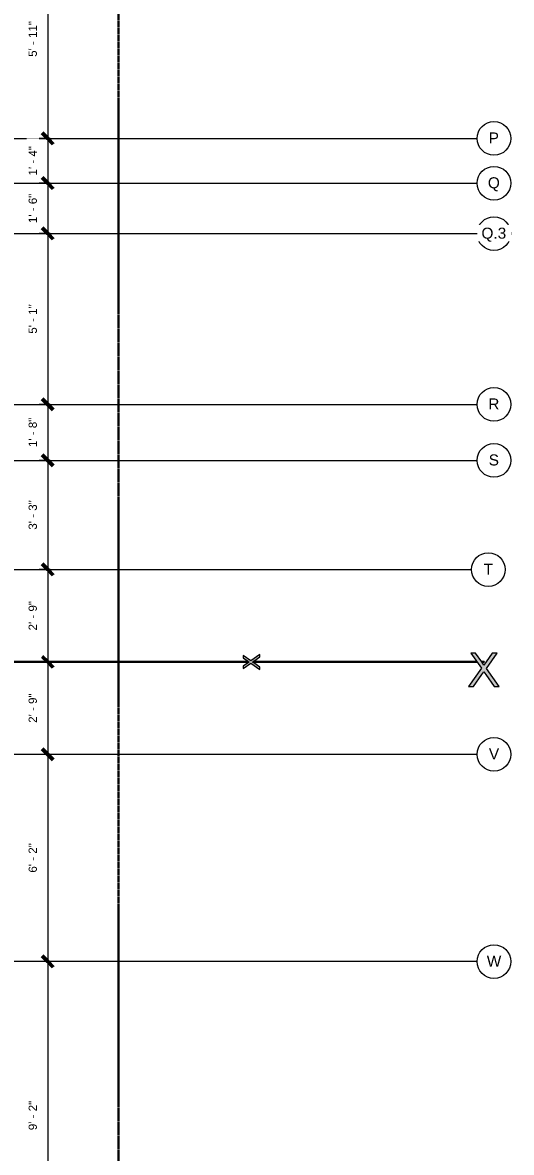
# Model space of a CAD drawing. Header units: inches. Extents: x -3670 to 241, y -250 to 1795.
# Drawn here: x 65.7 to 240.2, y 130.8 to 534.4 of the extents above; entities that cross this region are included whole.
import ezdxf

# ---------------------------------------------------------------- set-up
doc = ezdxf.new("R2010")
doc.units = ezdxf.units.IN
doc.header["$MEASUREMENT"] = 0
doc.linetypes.add('Double Dash 3_8_', pattern=[1, 0.375, -0.125, 0.125, -0.125, 0.125, -0.125])
for name, color, linetype, lineweight in [('A-ANNO-DIMS', 211, 'Continuous', 9), ('A-ANNO-DIMS-32', 211, 'Continuous', 9), ('A-GENM', 13, 'Continuous', 9), ('C-PROP-LINE', 91, 'Double Dash 3_8_', 30), ('S-GRID', 1, 'Continuous', 9), ('S-GRID-IDEN', 1, 'Continuous', 13)]:
    doc.layers.add(name, color=color, linetype=linetype, lineweight=lineweight)
doc.styles.add('Arial', font='arial.ttf', dxfattribs={"height": 3.934132})
doc.styles.add('Arial_1', font='arial.ttf', dxfattribs={"height": 2.950599})
doc.dimstyles.new('Linear_-_3_32__QAQC', dxfattribs={"dimscale": 12, "dimtxt": 3, "dimasz": 0.333333, "dimexe": 0.25, "dimexo": 0.166667, "dimgap": 0.25, "dimtad": 1, "dimdec": 4, "dimrnd": 0.0625, "dimzin": 1, "dimdsep": 46, "dimlunit": 4, "dimtxsty": 'Arial_1', "dimblk1": 'OBLIQUE', "dimblk2": 'OBLIQUE', "dimsah": 1, "dimcen": 0.09, "dimdle": 0.25, "dimadec": 0, "dimazin": 0, "dimtfac": 1, "dimtdec": 4, "dimtix": 1, "dimtmove": 0, "dimatfit": 3, "dimfxl": 1, "dimtvp": 1, "dimtfill": 1, "dimfrac": 2, "dimtolj": 1, "dimtzin": 0, "dimarcsym": 2})
doc.dimstyles.new('Linear_-_3_32__QAQC_1', dxfattribs={"dimscale": 12, "dimtxt": 3, "dimasz": 0.333333, "dimexe": 0.25, "dimexo": 0.166667, "dimgap": 0.25, "dimtad": 1, "dimdec": 4, "dimrnd": 0.0625, "dimzin": 1, "dimdsep": 46, "dimlunit": 4, "dimtxsty": 'Arial_1', "dimblk1": 'OBLIQUE', "dimblk2": 'OBLIQUE', "dimsah": 1, "dimcen": 0.09, "dimdle": 0.25, "dimadec": 0, "dimazin": 0, "dimtfac": 1, "dimtdec": 4, "dimtix": 1, "dimtmove": 0, "dimatfit": 3, "dimfxl": 1, "dimtvp": 1, "dimtfill": 1, "dimfrac": 2, "dimtolj": 1, "dimtzin": 0, "dimarcsym": 2})
doc.dimstyles.new('Linear_-_3_32__QAQC_3', dxfattribs={"dimscale": 12, "dimtxt": 3, "dimasz": 0.333333, "dimexe": 0.25, "dimexo": 0.166667, "dimgap": 0.25, "dimtad": 1, "dimdec": 4, "dimrnd": 0.0625, "dimzin": 1, "dimdsep": 46, "dimlunit": 4, "dimtxsty": 'Arial_1', "dimblk1": 'OBLIQUE', "dimblk2": 'OBLIQUE', "dimsah": 1, "dimcen": 0.09, "dimdle": 0.25, "dimadec": 0, "dimazin": 0, "dimtfac": 1, "dimtdec": 4, "dimtix": 1, "dimtmove": 0, "dimatfit": 3, "dimfxl": 1, "dimtvp": 1, "dimtfill": 1, "dimfrac": 2, "dimtolj": 1, "dimtzin": 0, "dimarcsym": 2})

# ---------------------------------------------------------------- blocks, each defined once
blk = doc.blocks.new('Control_Line - TBC_3D ControlLine_X-1534453-01 - SECOND LEVEL - PENENTRATIONS')
at = {"layer": 'A-GENM'}
h = blk.add_hatch(color=256, dxfattribs=at)
h.paths.add_polyline_path([(3733.2, -0.13), (3735.49, -0.12), (3735.32, 0.12), (3655.53, 0.12), (3655.33, -0.02), (3655.47, -0.13), (3678.65, -0.13)], flags=0)
h.paths.add_polyline_path([(3738, -0.13), (3738, 0.12), (3737.09, 0.12), (3737.24, -0.11), (3737.25, -0.13), (3737.85, -0.13)], flags=0)
h.paths.add_polyline_path([(3653.52, -0.13), (3654, -0.12), (3654.11, -0.06), (3653.85, 0.12), (3491.31, 0.12), (3491.13, -0.13), (3615.68, -0.13)], flags=0)
h.paths.add_polyline_path([(3450.4, -0.13), (3486.29, -0.12), (3486.12, 0.12), (3242.11, 0.12), (3241.93, -0.13), (3442.53, -0.13)], flags=0)
h.paths.add_polyline_path([(3489.34, -0.13), (3489.51, 0.12), (3487.89, 0.12), (3488.04, -0.11), (3488.05, -0.13), (3488.65, -0.13)], flags=0)
h.paths.add_polyline_path([(3238.85, -0.13), (3240.14, -0.12), (3240.31, 0.12), (3238.69, 0.12), (3238.84, -0.11), (3238.85, -0.12)], flags=0)
h.paths.add_polyline_path([(3201.5, 0), (3201.5, 0), (3201.38, 0.12), (2992.9, 0.11), (2992.73, -0.13), (3201.38, -0.12), (3201.47, -0.03)], flags=0)
h.paths.add_polyline_path([(3237.09, -0.13), (3236.92, 0.12), (3201.62, 0.12), (3201.5, 0), (3201.63, -0.13), (3234.8, -0.13)], flags=0)
h.paths.add_polyline_path([(2985.6, -0.13), (2987.89, -0.12), (2987.72, 0.12), (2743.7, 0.11), (2743.53, -0.13), (2923.07, -0.13)], flags=0)
h.paths.add_polyline_path([(2990.94, -0.13), (2991.11, 0.12), (2989.5, 0.11), (2989.64, -0.11), (2989.65, -0.13), (2990.25, -0.13)], flags=0)
h.paths.add_polyline_path([(2741.05, -0.13), (2741.74, -0.12), (2741.91, 0.12), (2740.3, 0.11), (2740.44, -0.11), (2740.45, -0.13)], flags=0)
h.paths.add_polyline_path([(2734.17, -0.13), (2738.69, -0.12), (2738.52, 0.12), (2494.5, 0.11), (2494.33, -0.13), (2702.69, -0.13)], flags=0)
h.paths.add_polyline_path([(2489.49, -0.13), (2489.32, 0.12), (2245.3, 0.11), (2245.13, -0.13), (2487.2, -0.13)], flags=0)
h.paths.add_polyline_path([(2492.54, -0.13), (2492.71, 0.12), (2491.1, 0.11), (2491.24, -0.11), (2491.25, -0.13), (2491.85, -0.13)], flags=0)
h.paths.add_polyline_path([(2240.29, -0.13), (2240.12, 0.12), (1996.1, 0.11), (1995.93, -0.13), (2238, -0.13)], flags=0)
h.paths.add_polyline_path([(2243.34, -0.13), (2243.51, 0.12), (2241.9, 0.11), (2242.04, -0.11), (2242.05, -0.13), (2242.65, -0.13)], flags=0)
h.paths.add_polyline_path([(1991.09, -0.13), (1990.92, 0.12), (1746.9, 0.11), (1746.73, -0.13), (1988.8, -0.13)], flags=0)
h.paths.add_polyline_path([(1992.85, -0.13), (1994.14, -0.11), (1994.31, 0.12), (1992.7, 0.11), (1992.84, -0.11), (1992.85, -0.12)], flags=0)
h.paths.add_polyline_path([(1743.65, -0.13), (1744.94, -0.11), (1745.11, 0.12), (1743.5, 0.11), (1743.64, -0.11), (1743.64, -0.12)], flags=0)
h.paths.add_polyline_path([(1599.5, 0), (1599.37, 0.12), (1497.7, 0.12), (1497.53, -0.13), (1599.39, -0.11), (1599.5, -0.01)], flags=0)
h.paths.add_polyline_path([(1726.73, -0.13), (1741.89, -0.11), (1741.72, 0.12), (1599.62, 0.12), (1599.5, 0), (1599.62, -0.13), (1663.77, -0.13)], flags=0)
h.paths.add_polyline_path([(1474.87, -0.13), (1492.68, -0.11), (1492.52, 0.12), (1248.5, 0.12), (1248.33, -0.13), (1348.94, -0.13)], flags=0)
h.paths.add_polyline_path([(1494.45, -0.13), (1495.74, -0.11), (1495.91, 0.12), (1494.29, 0.12), (1494.44, -0.11), (1494.44, -0.12)], flags=0)
h.paths.add_polyline_path([(1245.25, -0.13), (1246.55, -0.11), (1246.71, 0.12), (1245.09, 0.12), (1245.24, -0.11), (1245.24, -0.12)], flags=0)
h.paths.add_polyline_path([(1223.01, -0.13), (1243.48, -0.11), (1243.32, 0.12), (999.3, 0.12), (999.13, -0.13), (1160.05, -0.13)], flags=0)
h.paths.add_polyline_path([(994.29, -0.13), (994.12, 0.12), (750.11, 0.12), (749.93, -0.13), (992, -0.13)], flags=0)
h.paths.add_polyline_path([(997.34, -0.13), (997.51, 0.12), (995.89, 0.12), (996.04, -0.11), (996.05, -0.13), (996.65, -0.13)], flags=0)
h.paths.add_polyline_path([(747.45, -0.13), (748.15, -0.11), (748.31, 0.12), (746.69, 0.12), (746.84, -0.11), (746.85, -0.13)], flags=0)
h.paths.add_polyline_path([(742.8, -0.13), (745.08, -0.11), (744.92, 0.12), (500.91, 0.12), (500.73, -0.13), (719.29, -0.13)], flags=0)
h.paths.add_polyline_path([(474, 0), (473.87, 0.12), (375.59, 0.12), (375.39, -0.02), (375.54, -0.13), (473.88, -0.12), (474, 0)], flags=0)
h.paths.add_polyline_path([(495.89, -0.13), (495.72, 0.12), (474.12, 0.12), (474, 0), (474.12, -0.13), (493.6, -0.13)], flags=0)
h.paths.add_polyline_path([(498.25, -0.13), (498.94, -0.12), (499.11, 0.12), (497.49, 0.12), (497.64, -0.11), (497.65, -0.13)], flags=0)
h.paths.add_polyline_path([(372.98, -0.13), (374.07, -0.12), (374.17, -0.06), (373.92, 0.12), (251.71, 0.12), (251.53, -0.13), (357.24, -0.13)], flags=0)
h.paths.add_polyline_path([(249.05, -0.13), (249.74, -0.12), (249.91, 0.12), (248.29, 0.12), (248.44, -0.11), (248.45, -0.13)], flags=0)
h.paths.add_polyline_path([(244.4, -0.13), (246.69, -0.12), (246.52, 0.12), (225.59, 0.12), (225.39, -0.02), (225.54, -0.13), (225.88, -0.13)], flags=0)
h.paths.add_polyline_path([(223.58, -0.13), (224.07, -0.12), (224.17, -0.06), (223.92, 0.12), (83.66, 0.12), (83.46, -0.02), (83.61, -0.13), (215.57, -0.13)], flags=0)
h.paths.add_polyline_path([(82.13, -0.13), (82.24, -0.06), (81.98, 0.12), (2.72, 0.12), (2.72, -0.13), (81.65, -0.13)], flags=0)
for points in [[(3657.91, -2.75), (3657.91, -1.85), (3655.33, -0.02), (3657.91, 1.81), (3657.91, 2.7), (3654.7, 0.42), (3652, 2.33), (3652, 1.43), (3654.11, -0.06), (3653.52, -0.42), (3652, -1.49), (3652, -2.38), (3654.69, -0.47)], [(3732.46, -8.71), (3734.26, -8.71), (3737.92, -3.54), (3741.58, -8.71), (3743.36, -8.71), (3738.8, -2.29), (3742.62, 3.1), (3740.82, 3.1), (3737.85, -1.1), (3737.12, 0.08), (3734.97, 3.1), (3733.2, 3.1), (3737.02, -2.27)]]:
    blk.add_hatch(color=256, dxfattribs=at).paths.add_polyline_path(points, flags=0)
for p, q in [((3653.85, 0.12), (3491.31, 0.12)), ((3654.7, 0.42), (3652, 2.33)), ((3652, 2.33), (3652, 1.43)), ((3652, 1.43), (3653.51, 0.37)), ((3653.51, 0.37), (3654.11, -0.06)), ((3657.91, 2.7), (3654.7, 0.42)), ((3655.33, -0.02), (3655.77, 0.29)), ((3735.32, 0.12), (3655.53, 0.12)), ((3655.77, 0.29), (3657.91, 1.81)), ((3657.91, 1.81), (3657.91, 2.7)), ((3734.97, 3.1), (3733.2, 3.1)), ((3733.2, 3.1), (3737.02, -2.27)), ((3737.12, 0.08), (3734.97, 3.1)), ((3738, 0.12), (3737.09, 0.12)), ((3737.85, -1.1), (3737.12, 0.08)), ((3738.69, 0.1), (3737.85, -1.1)), ((3738, 0.12), (3738, -0.13)), ((3740.82, 3.1), (3738.69, 0.1)), ((3738.8, -2.29), (3742.62, 3.1)), ((3742.62, 3.1), (3740.82, 3.1)), ((3491.13, -0.13), (3654, -0.13)), ((3653.52, -0.42), (3652, -1.49)), ((3652, -2.38), (3654.69, -0.47)), ((3652, -1.49), (3652, -2.38)), ((3654.11, -0.06), (3653.52, -0.42)), ((3654.69, -0.47), (3657.91, -2.75)), ((3655.82, -0.37), (3655.33, -0.02)), ((3655.47, -0.13), (3735.49, -0.13)), ((3657.91, -1.85), (3655.82, -0.37)), ((3657.91, -2.75), (3657.91, -1.85)), ((3737.02, -2.27), (3732.46, -8.71)), ((3737.22, -4.52), (3737.92, -3.54)), ((3737.25, -0.13), (3738, -0.13)), ((3737.92, -3.54), (3738.55, -4.43)), ((3743.36, -8.71), (3738.8, -2.29)), ((3734.26, -8.71), (3737.22, -4.52)), ((3738.55, -4.43), (3741.58, -8.71)), ((3732.46, -8.71), (3734.26, -8.71)), ((3741.58, -8.71), (3743.36, -8.71))]:
    blk.add_line(p, q, dxfattribs=at)
blk = doc.blocks.new('Family - ___-389244-01 - SECOND LEVEL - PENENTRATIONS')
at = {"layer": 'C-PROP-LINE'}
blk.add_line((100, 1065.67), (100, -35), dxfattribs=at)
blk = doc.blocks.new('Grid - 3_16_-139788-01 - SECOND LEVEL - PENENTRATIONS')
at = {"layer": 'S-GRID-IDEN'}
blk.add_circle((0, 0), 0.188, dxfattribs=at)
blk = doc.blocks.new('DIMBLOCK114-01 - SECOND LEVEL - PENENTRATIONS')
at = {"layer": 'A-ANNO-DIMS-32', "lineweight": 50, "transparency": 16777216}
for p, q in [((74.71, 564), (72.71, 566)), ((74.71, 564), (76.71, 562)), ((74.71, 493), (72.71, 495)), ((74.71, 493), (76.71, 491))]:
    blk.add_line(p, q, dxfattribs=at)
at = {"layer": 'A-ANNO-DIMS-32', "transparency": 16777216}
for p, q in [((75.54, 564), (71.71, 564)), ((74.71, 564), (74.71, 493)), ((74.71, 564), (75.54, 564)), ((75.54, 493), (71.71, 493)), ((74.71, 493), (75.54, 493))]:
    blk.add_line(p, q, dxfattribs=at)
at = {"layer": 'A-ANNO-DIMS-32', "color": 0, "transparency": 16777216, "insert": (67.88, 522.13), "char_height": 2.951, "width": 15.2862, "attachment_point": 1, "rotation": 90, "line_spacing_factor": 0.938532, "style": 'Arial_1', "bg_fill": 3, "box_fill_scale": 1.25, "bg_fill_color": 0, "bg_fill_transparency": 0}
blk.add_mtext('5\' - 11"', dxfattribs=at)
blk = doc.blocks.new('_Oblique')
at = {"color": 0, "linetype": 'ByBlock', "lineweight": -2}
blk.add_line((-0.5, -0.5), (0.5, 0.5), dxfattribs=at)
blk = doc.blocks.new('DIMBLOCK115-01 - SECOND LEVEL - PENENTRATIONS')
at = {"layer": 'A-ANNO-DIMS-32', "transparency": 16777216}
for p, q in [((75.54, 493), (71.71, 493)), ((74.71, 493), (74.71, 477)), ((74.71, 493), (75.54, 493)), ((75.54, 477), (71.71, 477)), ((74.71, 477), (75.54, 477))]:
    blk.add_line(p, q, dxfattribs=at)
at = {"layer": 'A-ANNO-DIMS-32', "lineweight": 50, "transparency": 16777216}
for p, q in [((74.71, 493), (72.71, 495)), ((74.71, 493), (76.71, 491)), ((74.71, 477), (72.71, 479)), ((74.71, 477), (76.71, 475))]:
    blk.add_line(p, q, dxfattribs=at)
at = {"layer": 'A-ANNO-DIMS-32', "color": 0, "transparency": 16777216, "insert": (67.88, 479.76), "char_height": 2.951, "width": 12.5723, "attachment_point": 1, "rotation": 90, "line_spacing_factor": 0.938532, "style": 'Arial_1', "bg_fill": 3, "box_fill_scale": 1.25, "bg_fill_color": 0, "bg_fill_transparency": 0}
blk.add_mtext('1\' - 4"', dxfattribs=at)
blk = doc.blocks.new('DIMBLOCK116-01 - SECOND LEVEL - PENENTRATIONS')
at = {"layer": 'A-ANNO-DIMS-32', "transparency": 16777216}
for p, q in [((75.54, 477), (71.71, 477)), ((74.71, 477), (74.71, 459)), ((74.71, 477), (75.54, 477)), ((75.54, 459), (71.71, 459)), ((74.71, 459), (75.54, 459))]:
    blk.add_line(p, q, dxfattribs=at)
at = {"layer": 'A-ANNO-DIMS-32', "lineweight": 50, "transparency": 16777216}
for p, q in [((74.71, 477), (72.71, 479)), ((74.71, 477), (76.71, 475)), ((74.71, 459), (72.71, 461)), ((74.71, 459), (76.71, 457))]:
    blk.add_line(p, q, dxfattribs=at)
at = {"layer": 'A-ANNO-DIMS-32', "color": 0, "transparency": 16777216, "insert": (67.88, 462.76), "char_height": 2.951, "width": 12.5723, "attachment_point": 1, "rotation": 90, "line_spacing_factor": 0.938532, "style": 'Arial_1', "bg_fill": 3, "box_fill_scale": 1.25, "bg_fill_color": 0, "bg_fill_transparency": 0}
blk.add_mtext('1\' - 6"', dxfattribs=at)
blk = doc.blocks.new('DIMBLOCK117-01 - SECOND LEVEL - PENENTRATIONS')
at = {"layer": 'A-ANNO-DIMS-32', "lineweight": 50, "transparency": 16777216}
for p, q in [((74.71, 459), (72.71, 461)), ((74.71, 459), (76.71, 457)), ((74.71, 398), (72.71, 400)), ((74.71, 398), (76.71, 396))]:
    blk.add_line(p, q, dxfattribs=at)
at = {"layer": 'A-ANNO-DIMS-32', "transparency": 16777216}
for p, q in [((75.54, 459), (71.71, 459)), ((74.71, 459), (74.71, 398)), ((74.71, 459), (75.54, 459)), ((75.54, 398), (71.71, 398)), ((74.71, 398), (75.54, 398))]:
    blk.add_line(p, q, dxfattribs=at)
at = {"layer": 'A-ANNO-DIMS-32', "color": 0, "transparency": 16777216, "insert": (67.88, 423.26), "char_height": 2.951, "width": 12.5723, "attachment_point": 1, "rotation": 90, "line_spacing_factor": 0.938532, "style": 'Arial_1', "bg_fill": 3, "box_fill_scale": 1.25, "bg_fill_color": 0, "bg_fill_transparency": 0}
blk.add_mtext('5\' - 1"', dxfattribs=at)
blk = doc.blocks.new('DIMBLOCK118-01 - SECOND LEVEL - PENENTRATIONS')
at = {"layer": 'A-ANNO-DIMS-32', "lineweight": 50, "transparency": 16777216}
for p, q in [((74.71, 398), (72.71, 400)), ((74.71, 398), (76.71, 396)), ((74.71, 378), (72.71, 380)), ((74.71, 378), (76.71, 376))]:
    blk.add_line(p, q, dxfattribs=at)
at = {"layer": 'A-ANNO-DIMS-32', "transparency": 16777216}
for p, q in [((75.54, 398), (71.71, 398)), ((74.71, 398), (74.71, 378)), ((74.71, 398), (75.54, 398)), ((75.54, 378), (71.71, 378)), ((74.71, 378), (75.54, 378))]:
    blk.add_line(p, q, dxfattribs=at)
at = {"layer": 'A-ANNO-DIMS-32', "color": 0, "transparency": 16777216, "insert": (67.88, 382.76), "char_height": 2.951, "width": 12.5723, "attachment_point": 1, "rotation": 90, "line_spacing_factor": 0.938532, "style": 'Arial_1', "bg_fill": 3, "box_fill_scale": 1.25, "bg_fill_color": 0, "bg_fill_transparency": 0}
blk.add_mtext('1\' - 8"', dxfattribs=at)
blk = doc.blocks.new('DIMBLOCK119-01 - SECOND LEVEL - PENENTRATIONS')
at = {"layer": 'A-ANNO-DIMS-32', "lineweight": 50, "transparency": 16777216}
for p, q in [((74.71, 378), (72.71, 380)), ((74.71, 378), (76.71, 376)), ((74.71, 339), (72.71, 341)), ((74.71, 339), (76.71, 337))]:
    blk.add_line(p, q, dxfattribs=at)
at = {"layer": 'A-ANNO-DIMS-32', "transparency": 16777216}
for p, q in [((75.54, 378), (71.71, 378)), ((74.71, 378), (74.71, 339)), ((74.71, 378), (75.54, 378)), ((75.54, 339), (71.71, 339)), ((74.71, 339), (75.54, 339))]:
    blk.add_line(p, q, dxfattribs=at)
at = {"layer": 'A-ANNO-DIMS-32', "color": 0, "transparency": 16777216, "insert": (67.88, 353.26), "char_height": 2.951, "width": 12.5723, "attachment_point": 1, "rotation": 90, "line_spacing_factor": 0.938532, "style": 'Arial_1', "bg_fill": 3, "box_fill_scale": 1.25, "bg_fill_color": 0, "bg_fill_transparency": 0}
blk.add_mtext('3\' - 3"', dxfattribs=at)
blk = doc.blocks.new('DIMBLOCK120-01 - SECOND LEVEL - PENENTRATIONS')
at = {"layer": 'A-ANNO-DIMS-32', "transparency": 16777216}
for p, q in [((75.54, 339), (71.71, 339)), ((74.71, 339), (74.71, 306)), ((74.71, 339), (75.54, 339)), ((75.54, 306), (71.71, 306)), ((74.71, 306), (75.54, 306))]:
    blk.add_line(p, q, dxfattribs=at)
at = {"layer": 'A-ANNO-DIMS-32', "lineweight": 50, "transparency": 16777216}
for p, q in [((74.71, 339), (72.71, 341)), ((74.71, 339), (76.71, 337)), ((74.71, 306), (72.71, 308)), ((74.71, 306), (76.71, 304))]:
    blk.add_line(p, q, dxfattribs=at)
at = {"layer": 'A-ANNO-DIMS-32', "color": 0, "transparency": 16777216, "insert": (67.88, 317.26), "char_height": 2.951, "width": 12.5723, "attachment_point": 1, "rotation": 90, "line_spacing_factor": 0.938532, "style": 'Arial_1', "bg_fill": 3, "box_fill_scale": 1.25, "bg_fill_color": 0, "bg_fill_transparency": 0}
blk.add_mtext('2\' - 9"', dxfattribs=at)
blk = doc.blocks.new('DIMBLOCK121-01 - SECOND LEVEL - PENENTRATIONS')
at = {"layer": 'A-ANNO-DIMS-32', "lineweight": 50, "transparency": 16777216}
for p, q in [((74.71, 306), (72.71, 308)), ((74.71, 306), (76.71, 304)), ((74.71, 273), (72.71, 275)), ((74.71, 273), (76.71, 271))]:
    blk.add_line(p, q, dxfattribs=at)
at = {"layer": 'A-ANNO-DIMS-32', "transparency": 16777216}
for p, q in [((75.54, 306), (71.71, 306)), ((74.71, 306), (74.71, 273)), ((74.71, 306), (75.54, 306)), ((75.54, 273), (71.71, 273)), ((74.71, 273), (75.54, 273))]:
    blk.add_line(p, q, dxfattribs=at)
at = {"layer": 'A-ANNO-DIMS-32', "color": 0, "transparency": 16777216, "insert": (67.88, 284.26), "char_height": 2.951, "width": 12.5723, "attachment_point": 1, "rotation": 90, "line_spacing_factor": 0.938532, "style": 'Arial_1', "bg_fill": 3, "box_fill_scale": 1.25, "bg_fill_color": 0, "bg_fill_transparency": 0}
blk.add_mtext('2\' - 9"', dxfattribs=at)
blk = doc.blocks.new('DIMBLOCK122-01 - SECOND LEVEL - PENENTRATIONS')
at = {"layer": 'A-ANNO-DIMS-32', "lineweight": 50, "transparency": 16777216}
for p, q in [((74.71, 273), (72.71, 275)), ((74.71, 273), (76.71, 271)), ((74.71, 199), (72.71, 201)), ((74.71, 199), (76.71, 197))]:
    blk.add_line(p, q, dxfattribs=at)
at = {"layer": 'A-ANNO-DIMS-32', "transparency": 16777216}
for p, q in [((75.54, 273), (71.71, 273)), ((74.71, 273), (74.71, 199)), ((74.71, 273), (75.54, 273)), ((75.54, 199), (71.71, 199)), ((74.71, 199), (75.54, 199))]:
    blk.add_line(p, q, dxfattribs=at)
at = {"layer": 'A-ANNO-DIMS-32', "color": 0, "transparency": 16777216, "insert": (67.88, 230.76), "char_height": 2.951, "width": 12.5723, "attachment_point": 1, "rotation": 90, "line_spacing_factor": 0.938532, "style": 'Arial_1', "bg_fill": 3, "box_fill_scale": 1.25, "bg_fill_color": 0, "bg_fill_transparency": 0}
blk.add_mtext('6\' - 2"', dxfattribs=at)
blk = doc.blocks.new('DIMBLOCK123-01 - SECOND LEVEL - PENENTRATIONS')
at = {"layer": 'A-ANNO-DIMS-32', "transparency": 16777216}
for p, q in [((75.54, 199), (71.71, 199)), ((74.71, 199), (74.71, 89)), ((74.71, 199), (75.54, 199)), ((75.54, 89), (71.71, 89)), ((74.71, 89), (75.54, 89))]:
    blk.add_line(p, q, dxfattribs=at)
at = {"layer": 'A-ANNO-DIMS-32', "lineweight": 50, "transparency": 16777216}
for p, q in [((74.71, 199), (72.71, 201)), ((74.71, 199), (76.71, 197)), ((74.71, 89), (72.71, 91)), ((74.71, 89), (76.71, 87))]:
    blk.add_line(p, q, dxfattribs=at)
at = {"layer": 'A-ANNO-DIMS-32', "color": 0, "transparency": 16777216, "insert": (67.88, 138.76), "char_height": 2.951, "width": 12.5723, "attachment_point": 1, "rotation": 90, "line_spacing_factor": 0.938532, "style": 'Arial_1', "bg_fill": 3, "box_fill_scale": 1.25, "bg_fill_color": 0, "bg_fill_transparency": 0}
blk.add_mtext('9\' - 2"', dxfattribs=at)
blk = doc.blocks.new('DIMBLOCK136-01 - SECOND LEVEL - PENENTRATIONS')
at = {"layer": 'A-ANNO-DIMS-32', "lineweight": 50, "transparency": 16777216}
for p, q in [((74.71, 564), (72.71, 566)), ((74.71, 564), (76.71, 562)), ((74.71, 493), (72.71, 495)), ((74.71, 493), (76.71, 491))]:
    blk.add_line(p, q, dxfattribs=at)
at = {"layer": 'A-ANNO-DIMS-32', "transparency": 16777216}
for p, q in [((75.54, 564), (71.71, 564)), ((74.71, 564), (74.71, 493)), ((74.71, 564), (75.54, 564)), ((75.54, 493), (71.71, 493)), ((74.71, 493), (75.54, 493))]:
    blk.add_line(p, q, dxfattribs=at)
at = {"layer": 'A-ANNO-DIMS-32', "color": 0, "transparency": 16777216, "insert": (67.88, 522.13), "char_height": 2.951, "width": 15.2862, "attachment_point": 1, "rotation": 90, "line_spacing_factor": 0.938532, "style": 'Arial_1', "bg_fill": 3, "box_fill_scale": 1.25, "bg_fill_color": 0, "bg_fill_transparency": 0}
blk.add_mtext('5\' - 11"', dxfattribs=at)
blk = doc.blocks.new('DIMBLOCK137-01 - SECOND LEVEL - PENENTRATIONS')
at = {"layer": 'A-ANNO-DIMS-32', "transparency": 16777216}
for p, q in [((75.54, 493), (71.71, 493)), ((74.71, 493), (74.71, 477)), ((74.71, 493), (75.54, 493)), ((75.54, 477), (71.71, 477)), ((74.71, 477), (75.54, 477))]:
    blk.add_line(p, q, dxfattribs=at)
at = {"layer": 'A-ANNO-DIMS-32', "lineweight": 50, "transparency": 16777216}
for p, q in [((74.71, 493), (72.71, 495)), ((74.71, 493), (76.71, 491)), ((74.71, 477), (72.71, 479)), ((74.71, 477), (76.71, 475))]:
    blk.add_line(p, q, dxfattribs=at)
at = {"layer": 'A-ANNO-DIMS-32', "color": 0, "transparency": 16777216, "insert": (67.88, 479.76), "char_height": 2.951, "width": 12.5723, "attachment_point": 1, "rotation": 90, "line_spacing_factor": 0.938532, "style": 'Arial_1', "bg_fill": 3, "box_fill_scale": 1.25, "bg_fill_color": 0, "bg_fill_transparency": 0}
blk.add_mtext('1\' - 4"', dxfattribs=at)
blk = doc.blocks.new('DIMBLOCK138-01 - SECOND LEVEL - PENENTRATIONS')
at = {"layer": 'A-ANNO-DIMS-32', "transparency": 16777216}
for p, q in [((75.54, 477), (71.71, 477)), ((74.71, 477), (74.71, 459)), ((74.71, 477), (75.54, 477)), ((75.54, 459), (71.71, 459)), ((74.71, 459), (75.54, 459))]:
    blk.add_line(p, q, dxfattribs=at)
at = {"layer": 'A-ANNO-DIMS-32', "lineweight": 50, "transparency": 16777216}
for p, q in [((74.71, 477), (72.71, 479)), ((74.71, 477), (76.71, 475)), ((74.71, 459), (72.71, 461)), ((74.71, 459), (76.71, 457))]:
    blk.add_line(p, q, dxfattribs=at)
at = {"layer": 'A-ANNO-DIMS-32', "color": 0, "transparency": 16777216, "insert": (67.88, 462.76), "char_height": 2.951, "width": 12.5723, "attachment_point": 1, "rotation": 90, "line_spacing_factor": 0.938532, "style": 'Arial_1', "bg_fill": 3, "box_fill_scale": 1.25, "bg_fill_color": 0, "bg_fill_transparency": 0}
blk.add_mtext('1\' - 6"', dxfattribs=at)
blk = doc.blocks.new('DIMBLOCK139-01 - SECOND LEVEL - PENENTRATIONS')
at = {"layer": 'A-ANNO-DIMS-32', "lineweight": 50, "transparency": 16777216}
for p, q in [((74.71, 459), (72.71, 461)), ((74.71, 459), (76.71, 457)), ((74.71, 398), (72.71, 400)), ((74.71, 398), (76.71, 396))]:
    blk.add_line(p, q, dxfattribs=at)
at = {"layer": 'A-ANNO-DIMS-32', "transparency": 16777216}
for p, q in [((75.54, 459), (71.71, 459)), ((74.71, 459), (74.71, 398)), ((74.71, 459), (75.54, 459)), ((75.54, 398), (71.71, 398)), ((74.71, 398), (75.54, 398))]:
    blk.add_line(p, q, dxfattribs=at)
at = {"layer": 'A-ANNO-DIMS-32', "color": 0, "transparency": 16777216, "insert": (67.88, 423.26), "char_height": 2.951, "width": 12.5723, "attachment_point": 1, "rotation": 90, "line_spacing_factor": 0.938532, "style": 'Arial_1', "bg_fill": 3, "box_fill_scale": 1.25, "bg_fill_color": 0, "bg_fill_transparency": 0}
blk.add_mtext('5\' - 1"', dxfattribs=at)
blk = doc.blocks.new('DIMBLOCK140-01 - SECOND LEVEL - PENENTRATIONS')
at = {"layer": 'A-ANNO-DIMS-32', "lineweight": 50, "transparency": 16777216}
for p, q in [((74.71, 398), (72.71, 400)), ((74.71, 398), (76.71, 396)), ((74.71, 378), (72.71, 380)), ((74.71, 378), (76.71, 376))]:
    blk.add_line(p, q, dxfattribs=at)
at = {"layer": 'A-ANNO-DIMS-32', "transparency": 16777216}
for p, q in [((75.54, 398), (71.71, 398)), ((74.71, 398), (74.71, 378)), ((74.71, 398), (75.54, 398)), ((75.54, 378), (71.71, 378)), ((74.71, 378), (75.54, 378))]:
    blk.add_line(p, q, dxfattribs=at)
at = {"layer": 'A-ANNO-DIMS-32', "color": 0, "transparency": 16777216, "insert": (67.88, 382.76), "char_height": 2.951, "width": 12.5723, "attachment_point": 1, "rotation": 90, "line_spacing_factor": 0.938532, "style": 'Arial_1', "bg_fill": 3, "box_fill_scale": 1.25, "bg_fill_color": 0, "bg_fill_transparency": 0}
blk.add_mtext('1\' - 8"', dxfattribs=at)
blk = doc.blocks.new('DIMBLOCK141-01 - SECOND LEVEL - PENENTRATIONS')
at = {"layer": 'A-ANNO-DIMS-32', "lineweight": 50, "transparency": 16777216}
for p, q in [((74.71, 378), (72.71, 380)), ((74.71, 378), (76.71, 376)), ((74.71, 339), (72.71, 341)), ((74.71, 339), (76.71, 337))]:
    blk.add_line(p, q, dxfattribs=at)
at = {"layer": 'A-ANNO-DIMS-32', "transparency": 16777216}
for p, q in [((75.54, 378), (71.71, 378)), ((74.71, 378), (74.71, 339)), ((74.71, 378), (75.54, 378)), ((75.54, 339), (71.71, 339)), ((74.71, 339), (75.54, 339))]:
    blk.add_line(p, q, dxfattribs=at)
at = {"layer": 'A-ANNO-DIMS-32', "color": 0, "transparency": 16777216, "insert": (67.88, 353.26), "char_height": 2.951, "width": 12.5723, "attachment_point": 1, "rotation": 90, "line_spacing_factor": 0.938532, "style": 'Arial_1', "bg_fill": 3, "box_fill_scale": 1.25, "bg_fill_color": 0, "bg_fill_transparency": 0}
blk.add_mtext('3\' - 3"', dxfattribs=at)
blk = doc.blocks.new('DIMBLOCK142-01 - SECOND LEVEL - PENENTRATIONS')
at = {"layer": 'A-ANNO-DIMS-32', "transparency": 16777216}
for p, q in [((75.54, 339), (71.71, 339)), ((74.71, 339), (74.71, 306)), ((74.71, 339), (75.54, 339)), ((75.54, 306), (71.71, 306)), ((74.71, 306), (75.54, 306))]:
    blk.add_line(p, q, dxfattribs=at)
at = {"layer": 'A-ANNO-DIMS-32', "lineweight": 50, "transparency": 16777216}
for p, q in [((74.71, 339), (72.71, 341)), ((74.71, 339), (76.71, 337)), ((74.71, 306), (72.71, 308)), ((74.71, 306), (76.71, 304))]:
    blk.add_line(p, q, dxfattribs=at)
at = {"layer": 'A-ANNO-DIMS-32', "color": 0, "transparency": 16777216, "insert": (67.88, 317.26), "char_height": 2.951, "width": 12.5723, "attachment_point": 1, "rotation": 90, "line_spacing_factor": 0.938532, "style": 'Arial_1', "bg_fill": 3, "box_fill_scale": 1.25, "bg_fill_color": 0, "bg_fill_transparency": 0}
blk.add_mtext('2\' - 9"', dxfattribs=at)
blk = doc.blocks.new('DIMBLOCK143-01 - SECOND LEVEL - PENENTRATIONS')
at = {"layer": 'A-ANNO-DIMS-32', "lineweight": 50, "transparency": 16777216}
for p, q in [((74.71, 306), (72.71, 308)), ((74.71, 306), (76.71, 304)), ((74.71, 273), (72.71, 275)), ((74.71, 273), (76.71, 271))]:
    blk.add_line(p, q, dxfattribs=at)
at = {"layer": 'A-ANNO-DIMS-32', "transparency": 16777216}
for p, q in [((75.54, 306), (71.71, 306)), ((74.71, 306), (74.71, 273)), ((74.71, 306), (75.54, 306)), ((75.54, 273), (71.71, 273)), ((74.71, 273), (75.54, 273))]:
    blk.add_line(p, q, dxfattribs=at)
at = {"layer": 'A-ANNO-DIMS-32', "color": 0, "transparency": 16777216, "insert": (67.88, 284.26), "char_height": 2.951, "width": 12.5723, "attachment_point": 1, "rotation": 90, "line_spacing_factor": 0.938532, "style": 'Arial_1', "bg_fill": 3, "box_fill_scale": 1.25, "bg_fill_color": 0, "bg_fill_transparency": 0}
blk.add_mtext('2\' - 9"', dxfattribs=at)
blk = doc.blocks.new('DIMBLOCK144-01 - SECOND LEVEL - PENENTRATIONS')
at = {"layer": 'A-ANNO-DIMS-32', "lineweight": 50, "transparency": 16777216}
for p, q in [((74.71, 273), (72.71, 275)), ((74.71, 273), (76.71, 271)), ((74.71, 199), (72.71, 201)), ((74.71, 199), (76.71, 197))]:
    blk.add_line(p, q, dxfattribs=at)
at = {"layer": 'A-ANNO-DIMS-32', "transparency": 16777216}
for p, q in [((75.54, 273), (71.71, 273)), ((74.71, 273), (74.71, 199)), ((74.71, 273), (75.54, 273)), ((75.54, 199), (71.71, 199)), ((74.71, 199), (75.54, 199))]:
    blk.add_line(p, q, dxfattribs=at)
at = {"layer": 'A-ANNO-DIMS-32', "color": 0, "transparency": 16777216, "insert": (67.88, 230.76), "char_height": 2.951, "width": 12.5723, "attachment_point": 1, "rotation": 90, "line_spacing_factor": 0.938532, "style": 'Arial_1', "bg_fill": 3, "box_fill_scale": 1.25, "bg_fill_color": 0, "bg_fill_transparency": 0}
blk.add_mtext('6\' - 2"', dxfattribs=at)
blk = doc.blocks.new('DIMBLOCK145-01 - SECOND LEVEL - PENENTRATIONS')
at = {"layer": 'A-ANNO-DIMS-32', "transparency": 16777216}
for p, q in [((75.54, 199), (71.71, 199)), ((74.71, 199), (74.71, 89)), ((74.71, 199), (75.54, 199)), ((75.54, 89), (71.71, 89)), ((74.71, 89), (75.54, 89))]:
    blk.add_line(p, q, dxfattribs=at)
at = {"layer": 'A-ANNO-DIMS-32', "lineweight": 50, "transparency": 16777216}
for p, q in [((74.71, 199), (72.71, 201)), ((74.71, 199), (76.71, 197)), ((74.71, 89), (72.71, 91)), ((74.71, 89), (76.71, 87))]:
    blk.add_line(p, q, dxfattribs=at)
at = {"layer": 'A-ANNO-DIMS-32', "color": 0, "transparency": 16777216, "insert": (67.88, 138.76), "char_height": 2.951, "width": 12.5723, "attachment_point": 1, "rotation": 90, "line_spacing_factor": 0.938532, "style": 'Arial_1', "bg_fill": 3, "box_fill_scale": 1.25, "bg_fill_color": 0, "bg_fill_transparency": 0}
blk.add_mtext('9\' - 2"', dxfattribs=at)

msp = doc.modelspace()

# ---------------------------------------------------------------- linework, layer by layer
at = {"layer": 'S-GRID'}
for p, q in [((-3580, 493), (228, 493)), ((-3580, 477), (228, 477)), ((-3580, 398), (228, 398)), ((-3580, 378), (228, 378)), ((-3580, 339), (226, 339)), ((228, 273), (-3580, 273))]:
    msp.add_line(p, q, dxfattribs=at)

# ---------------------------------------------------------------- block references
at = {"layer": 'A-GENM'}
msp.add_blockref('Control_Line - TBC_3D ControlLine_X-1534453-01 - SECOND LEVEL - PENENTRATIONS', (-3507.5, 306), dxfattribs=at)
at = {"layer": 'C-PROP-LINE'}
msp.add_blockref('Family - ___-389244-01 - SECOND LEVEL - PENENTRATIONS', (0, 0), dxfattribs=at)
at = {"layer": 'S-GRID-IDEN', "xscale": 31.99999999999999, "yscale": 31.99999999999999, "zscale": 31.99999999999999}
for p, rotation in [((234, 493), 269.9999999999996), ((234, 477), 269.9999999999996), ((234, 459), 269.9999999999996), ((234, 398), 269.9999999999996), ((234, 378), 269.9999999999996), ((232, 339), 269.9999999999996), ((234, 273), 90), ((234, 199), 90)]:
    msp.add_blockref('Grid - 3_16_-139788-01 - SECOND LEVEL - PENENTRATIONS', p, dxfattribs=dict(at, rotation=rotation))

# ---------------------------------------------------------------- next in the draw order: texts
at = {"layer": 'S-GRID-IDEN', "attachment_point": 2, "line_spacing_factor": 0.938532, "style": 'Arial', "bg_fill": 3, "box_fill_scale": 1.25, "bg_fill_color": 0, "bg_fill_transparency": 0}
for s, insert, char_height, width in [('P', (233.9675, 495.12029), 3.93413, 4.368), ('Q', (233.9675, 479.12029), 3.93413, 5.088), ('Q.3', (233.9675, 461.12029), 3.934132, 10.56), ('R', (233.9675, 400.12029), 3.93413, 4.704), ('S', (233.9675, 380.12029), 3.93413, 4.368), ('T', (231.9675, 341.12029), 3.93413, 3.984), ('V', (234.0325, 275.11721), 3.93413, 4.368), ('W', (234.0325, 201.11721), 3.93413, 6.144)]:
    msp.add_mtext(s, dxfattribs=dict(at, insert=insert, char_height=char_height, width=width))

# ---------------------------------------------------------------- next in the draw order: dimensions: what is measured, and where the dimension line sits
at = {"layer": 'A-ANNO-DIMS'}
dim = msp.add_linear_dim(base=(74.70856, 493), p1=(77.53698, 564), p2=(77.53698, 493), angle=90, dimstyle='Linear_-_3_32__QAQC', override={"dimpost": '<>', "dimfxl": 71}, dxfattribs=at)
dim.commit()
dim.dimension.update_dxf_attribs({"geometry": 'DIMBLOCK114-01 - SECOND LEVEL - PENENTRATIONS', "text_midpoint": (70.20206, 528.5)})

# ---------------------------------------------------------------- next in the draw order: linework, layer by layer
at = {"layer": 'S-GRID'}
for p, q in [((-3580, 459), (228, 459)), ((228, 199), (-3580, 199))]:
    msp.add_line(p, q, dxfattribs=at)

# ---------------------------------------------------------------- next in the draw order: dimensions: what is measured, and where the dimension line sits
at = {"layer": 'A-ANNO-DIMS'}
dim = msp.add_linear_dim(base=(74.70856, 477), p1=(77.53698, 493), p2=(77.53698, 477), angle=90, dimstyle='Linear_-_3_32__QAQC', override={"dimpost": '<>', "dimfxl": 16}, dxfattribs=at)
dim.commit()
dim.dimension.update_dxf_attribs({"geometry": 'DIMBLOCK115-01 - SECOND LEVEL - PENENTRATIONS', "text_midpoint": (70.22722, 485)})

# ---------------------------------------------------------------- next in the draw order: dimensions: what is measured, and where the dimension line sits
for base, p1, p2, override, picture, middle in [((74.70856, 493), (77.53698, 564), (77.53698, 493), {"dimpost": '<>', "dimfxl": 71}, 'DIMBLOCK136-01 - SECOND LEVEL - PENENTRATIONS', (70.20206, 528.5)), ((74.70856, 459), (77.53698, 477), (77.53698, 459), {"dimpost": '<>', "dimfxl": 18}, 'DIMBLOCK116-01 - SECOND LEVEL - PENENTRATIONS', (70.20206, 468))]:
    dim = msp.add_linear_dim(base=base, p1=p1, p2=p2, angle=90, dimstyle='Linear_-_3_32__QAQC', override=override, dxfattribs=at)
    dim.commit()
    dim.dimension.update_dxf_attribs({"geometry": picture, "text_midpoint": middle})

# ---------------------------------------------------------------- next in the draw order: dimensions: what is measured, and where the dimension line sits
for base, p1, p2, override, picture, middle in [((74.70856, 477), (77.53698, 493), (77.53698, 477), {"dimpost": '<>', "dimfxl": 16}, 'DIMBLOCK137-01 - SECOND LEVEL - PENENTRATIONS', (70.22722, 485)), ((74.70856, 398), (77.53698, 459), (77.53698, 398), {"dimpost": '<>', "dimfxl": 61}, 'DIMBLOCK117-01 - SECOND LEVEL - PENENTRATIONS', (70.20206, 428.5))]:
    dim = msp.add_linear_dim(base=base, p1=p1, p2=p2, angle=90, dimstyle='Linear_-_3_32__QAQC', override=override, dxfattribs=at)
    dim.commit()
    dim.dimension.update_dxf_attribs({"geometry": picture, "text_midpoint": middle})

# ---------------------------------------------------------------- next in the draw order: dimensions: what is measured, and where the dimension line sits
for base, p1, p2, override, picture, middle in [((74.70856, 459), (77.53698, 477), (77.53698, 459), {"dimpost": '<>', "dimfxl": 18}, 'DIMBLOCK138-01 - SECOND LEVEL - PENENTRATIONS', (70.20206, 468)), ((74.70856, 378), (77.53698, 398), (77.53698, 378), {"dimpost": '<>', "dimfxl": 20}, 'DIMBLOCK118-01 - SECOND LEVEL - PENENTRATIONS', (70.20206, 388))]:
    dim = msp.add_linear_dim(base=base, p1=p1, p2=p2, angle=90, dimstyle='Linear_-_3_32__QAQC', override=override, dxfattribs=at)
    dim.commit()
    dim.dimension.update_dxf_attribs({"geometry": picture, "text_midpoint": middle})

# ---------------------------------------------------------------- next in the draw order: dimensions: what is measured, and where the dimension line sits
for base, p1, p2, override, picture, middle in [((74.70856, 398), (77.53698, 459), (77.53698, 398), {"dimpost": '<>', "dimfxl": 61}, 'DIMBLOCK139-01 - SECOND LEVEL - PENENTRATIONS', (70.20206, 428.5)), ((74.70856, 339), (77.53698, 378), (77.53698, 339), {"dimpost": '<>', "dimfxl": 39}, 'DIMBLOCK119-01 - SECOND LEVEL - PENENTRATIONS', (70.20105, 358.5))]:
    dim = msp.add_linear_dim(base=base, p1=p1, p2=p2, angle=90, dimstyle='Linear_-_3_32__QAQC', override=override, dxfattribs=at)
    dim.commit()
    dim.dimension.update_dxf_attribs({"geometry": picture, "text_midpoint": middle})

# ---------------------------------------------------------------- next in the draw order: dimensions: what is measured, and where the dimension line sits
for base, p1, p2, dimstyle, override, picture, middle in [((74.70856, 378), (77.53698, 398), (77.53698, 378), 'Linear_-_3_32__QAQC', {"dimpost": '<>', "dimfxl": 20}, 'DIMBLOCK140-01 - SECOND LEVEL - PENENTRATIONS', (70.20206, 388)), ((74.70856, 306), (77.53698, 339), (77.53698, 306), 'Linear_-_3_32__QAQC_3', {"dimpost": '<>', "dimfxl": 33}, 'DIMBLOCK120-01 - SECOND LEVEL - PENENTRATIONS', (70.20206, 322.5))]:
    dim = msp.add_linear_dim(base=base, p1=p1, p2=p2, angle=90, dimstyle=dimstyle, override=override, dxfattribs=at)
    dim.commit()
    dim.dimension.update_dxf_attribs({"geometry": picture, "text_midpoint": middle})

# ---------------------------------------------------------------- next in the draw order: dimensions: what is measured, and where the dimension line sits
for base, p1, p2, dimstyle, override, picture, middle in [((74.70856, 339), (77.53698, 378), (77.53698, 339), 'Linear_-_3_32__QAQC', {"dimpost": '<>', "dimfxl": 39}, 'DIMBLOCK141-01 - SECOND LEVEL - PENENTRATIONS', (70.20105, 358.5)), ((74.70856, 273), (77.53698, 306), (77.53698, 273), 'Linear_-_3_32__QAQC_1', {"dimpost": '<>', "dimfxl": 33}, 'DIMBLOCK121-01 - SECOND LEVEL - PENENTRATIONS', (70.20206, 289.5))]:
    dim = msp.add_linear_dim(base=base, p1=p1, p2=p2, angle=90, dimstyle=dimstyle, override=override, dxfattribs=at)
    dim.commit()
    dim.dimension.update_dxf_attribs({"geometry": picture, "text_midpoint": middle})

# ---------------------------------------------------------------- next in the draw order: dimensions: what is measured, and where the dimension line sits
for base, p1, p2, dimstyle, override, picture, middle in [((74.70856, 306), (77.53698, 339), (77.53698, 306), 'Linear_-_3_32__QAQC_3', {"dimpost": '<>', "dimfxl": 33}, 'DIMBLOCK142-01 - SECOND LEVEL - PENENTRATIONS', (70.20206, 322.5)), ((74.70856, 199), (77.53698, 273), (77.53698, 199), 'Linear_-_3_32__QAQC', {"dimpost": '<>', "dimfxl": 74}, 'DIMBLOCK122-01 - SECOND LEVEL - PENENTRATIONS', (70.20206, 236))]:
    dim = msp.add_linear_dim(base=base, p1=p1, p2=p2, angle=90, dimstyle=dimstyle, override=override, dxfattribs=at)
    dim.commit()
    dim.dimension.update_dxf_attribs({"geometry": picture, "text_midpoint": middle})

# ---------------------------------------------------------------- next in the draw order: dimensions: what is measured, and where the dimension line sits
for base, p1, p2, dimstyle, override, picture, middle in [((74.70856, 273), (77.53698, 306), (77.53698, 273), 'Linear_-_3_32__QAQC_1', {"dimpost": '<>', "dimfxl": 33}, 'DIMBLOCK143-01 - SECOND LEVEL - PENENTRATIONS', (70.20206, 289.5)), ((74.70856, 89), (77.53698, 199), (77.53698, 89), 'Linear_-_3_32__QAQC', {"dimpost": '<>', "dimfxl": 110}, 'DIMBLOCK123-01 - SECOND LEVEL - PENENTRATIONS', (70.20206, 144))]:
    dim = msp.add_linear_dim(base=base, p1=p1, p2=p2, angle=90, dimstyle=dimstyle, override=override, dxfattribs=at)
    dim.commit()
    dim.dimension.update_dxf_attribs({"geometry": picture, "text_midpoint": middle})

# ---------------------------------------------------------------- next in the draw order: dimensions: what is measured, and where the dimension line sits
dim = msp.add_linear_dim(base=(74.70856, 199), p1=(77.53698, 273), p2=(77.53698, 199), angle=90, dimstyle='Linear_-_3_32__QAQC', override={"dimpost": '<>', "dimfxl": 74}, dxfattribs=at)
dim.commit()
dim.dimension.update_dxf_attribs({"geometry": 'DIMBLOCK144-01 - SECOND LEVEL - PENENTRATIONS', "text_midpoint": (70.20206, 236)})

# ---------------------------------------------------------------- next in the draw order: dimensions: what is measured, and where the dimension line sits
dim = msp.add_linear_dim(base=(74.70856, 89), p1=(77.53698, 199), p2=(77.53698, 89), angle=90, dimstyle='Linear_-_3_32__QAQC', override={"dimpost": '<>', "dimfxl": 110}, dxfattribs=at)
dim.commit()
dim.dimension.update_dxf_attribs({"geometry": 'DIMBLOCK145-01 - SECOND LEVEL - PENENTRATIONS', "text_midpoint": (70.20206, 144)})

doc.saveas('drawing.dxf')
